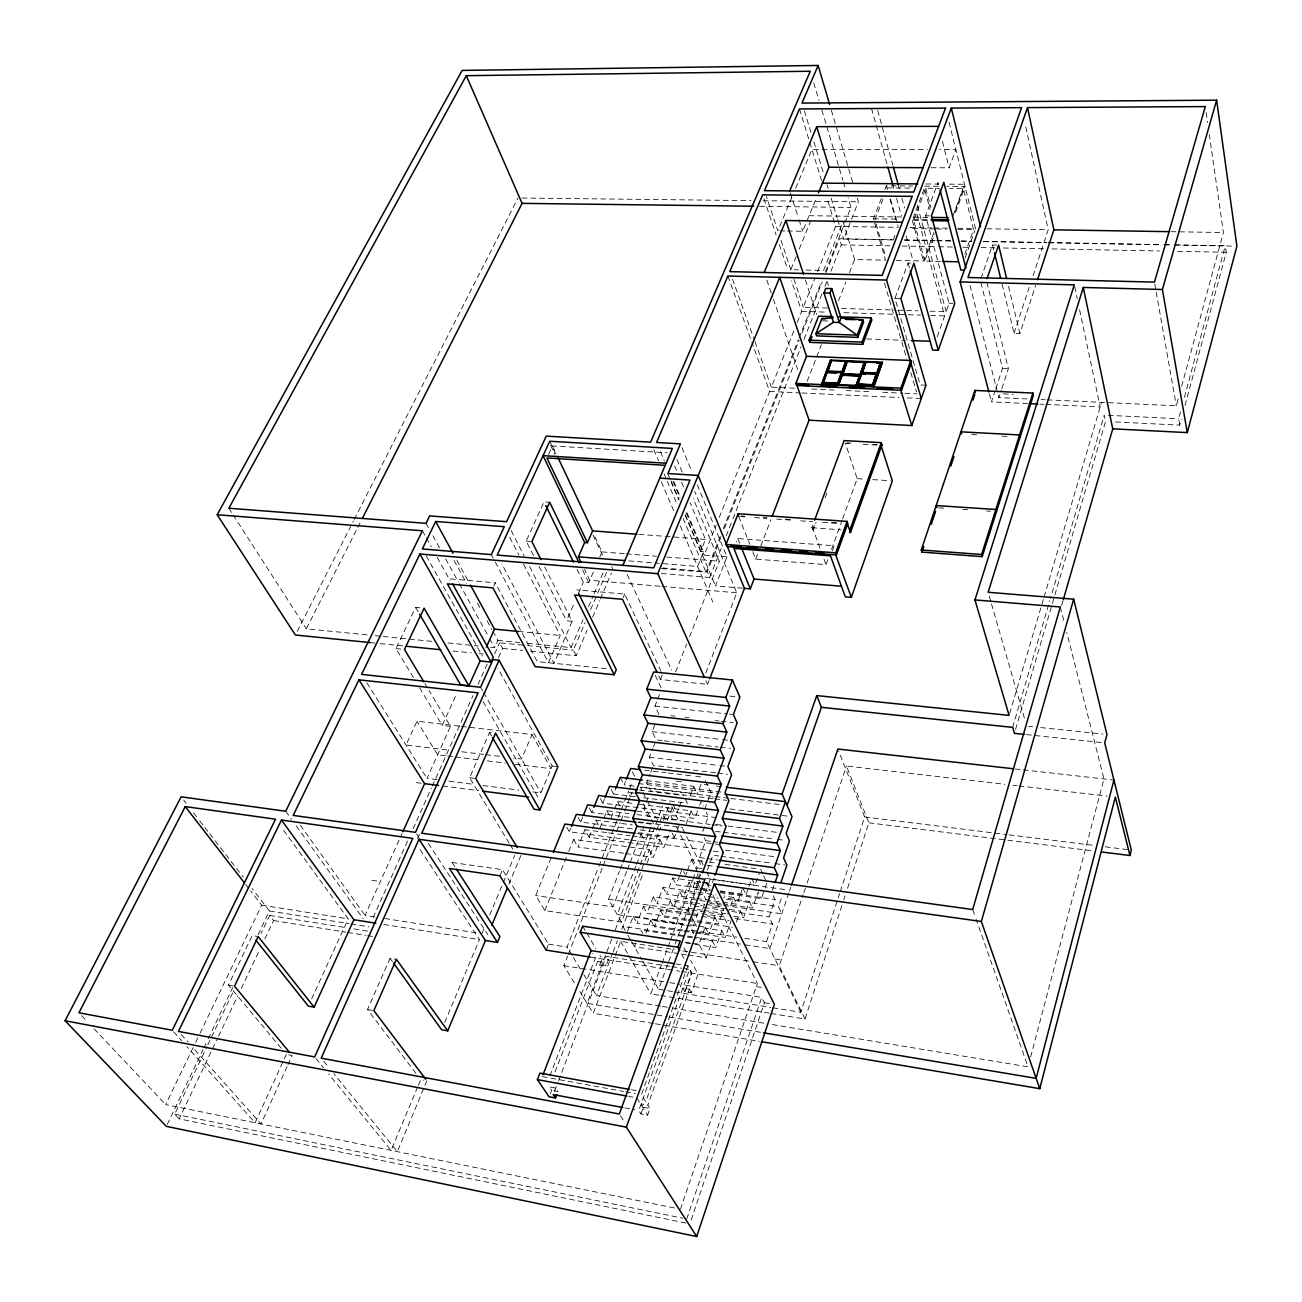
<?xml version="1.0" encoding="UTF-8"?>
<svg xmlns="http://www.w3.org/2000/svg" width="1302" height="1302" viewBox="0 0 1302 1302"><rect width="100%" height="100%" fill="white"/><g stroke="black" fill="none" stroke-linecap="round" stroke-linejoin="round"><path stroke-width="0.75" stroke-dasharray="5 3.75" d="M1030.631 1057.029L1103.95 778.938L1066.777 632.381M1115.602 421.962L1179.758 425.136L1181.337 419.228M1185.032 405.492L1226.256 252.279L1225.312 245.736L1174.55 244.809M1179.758 425.136L1178.619 418.723L1180.719 410.944M1184.397 397.338L1225.312 245.736M1047.199 399.844L1176.324 405.801L1178.44 398.005M1181.63 386.32L1223.424 232.521L1209.33 134.562M1061.569 605.642L1063.262 599.799M1015.56 729.429L1054.294 596.886M1054.864 594.933L1105.577 421.457L1104.242 415.126L1050.437 598.578M1012.663 727.379L1049.868 600.531M1009.685 713.431L1043.472 598.985M1044.058 597.048L1101.557 402.351M770.963 1013.477L805.01 1019.027L843.175 901.684M843.81 899.763L845.063 895.906M847.553 888.224L868.825 822.815L846.479 766.032L1004.981 784.309M772.753 1007.764L800.795 1012.305L839.611 893.546M840.246 891.626L864.658 816.924L838.602 750.928M1027.066 398.917L998.878 397.615L1001.254 390.356M1001.856 388.533L1008.399 368.564L986.411 280.516M1002.117 284.243L1014.063 333.328L1019.889 333.524L1035.627 285.512M1027.717 403.555L991.473 401.862L995.151 390.681M995.77 388.81L1002.524 368.32L980.325 280.369M1014.063 333.328L1029.231 287.286M1033.039 275.78L1048.208 229.754L1025.016 123.397M805.01 1019.027L779.247 965.775L803.188 894.653M803.822 892.733L806.41 885.067M807.061 883.147L846.479 766.032M686.724 1219.03L761.735 997.397L681.776 984.572M691.15 1220.039L764.42 1002.735L761.735 997.397M800.795 1012.305L766.504 941.558L772.493 924.029L769.108 916.917L775.081 899.519L771.712 892.309M723.749 905.411L781.753 913.776L778.433 906.68L781.705 897.127M680.425 1209.2L757.357 983.482L713.057 895.418M788.849 892.928L769.905 948.556L742.091 944.357M789.5 891.007L790.819 887.167M772.379 890.389L774.365 884.628M720.022 892.781L761.361 898.657L764.453 889.787M765.055 888.013L766.911 882.691L763.753 875.953M980.959 278.498L992.563 244.988L996.583 245.069M722.822 903.832L752.556 908.112L758.187 891.968L761.361 898.657M733.612 916.266L743.588 917.731L749.317 901.407L723.456 897.713M705.424 878.313L754.981 885.23L759.359 872.763M736.427 921.995L740.285 911.009L710.257 906.648M720.104 890.975L746.046 894.653L750.489 882.04M686.105 943.022L715.791 947.547L721.78 930.686L702.055 927.74M727.72 913.971L733.612 897.387L723.814 896.004M964.831 254.264L973.571 229.575L963.334 188.546L949.483 188.432M937.261 336.779L944.65 315.881L916.38 212.031M930.051 311.162L946.147 311.666L949.109 303.268L925.608 215.79L938.058 182.329L939.067 186.219M965.189 257.829L974.872 230.421M695.74 933.013L725.214 937.44L731.122 920.758M722.903 902.205L736.965 904.223L742.107 889.657M688.27 955.066L706.205 957.849L712.292 940.776L694.422 938.075M688.628 919.489L718.313 923.867L723.635 908.975M696.798 932.151L708.76 933.957L714.831 916.999L706.888 915.843M683.599 968.525L689.539 969.469L638.777 1110.492L640.909 1113.91L647.599 1115.163L649.975 1108.523L647.859 1105.089L689.376 989.146L682.834 988.104L684.819 991.685L691.346 992.742L698.002 974.108L690.516 960.16M687.944 965.775L641.43 1094.705L645.727 1101.638L691.883 973.066L687.944 965.775L676.096 963.919M706.205 957.849L699.028 944.21L705.196 927.073L687.196 924.387M640.909 1113.91L643.302 1107.286L641.17 1103.852L647.859 1105.089M684.819 991.685L691.492 973.082L689.539 969.469M752.751 551.706L755.713 559.128L826.005 564.645L828.088 558.9M831.555 549.346L841.938 520.686M842.638 518.782L857.188 478.664L845.372 443.331L851.313 443.673M953.031 215.839L964.489 184.266L946.212 184.119M955.033 211.429L963.334 188.546M832.336 550.811L834.159 545.766L737.729 538.54L736.444 541.844M702.706 909.317L704.773 903.637M712.324 882.772L714.391 877.092M955.619 212.47L965.042 186.463L946.863 186.316M693.543 933.827L691.72 930.344L697.97 913.125L696.147 909.593M706.742 871.998L710.306 879.143L704.17 896.053L705.961 899.568M699.646 887.167L696.912 881.796L699.679 874.244M940.549 261.393L924.827 261.051L934.511 234.637M672.597 991.538L658.584 989.26L674.452 945.919M675.152 944.031L677.219 938.384M677.903 936.496L702.055 870.566M690.255 914.378L688.465 910.944L699.63 880.461M707.425 870.143L712.878 855.219L718.867 856.016M703.145 864.805L699.516 857.546L705.733 840.669L704.284 837.739M658.796 995.167L650.788 993.865L661.318 965.238M662.018 963.317L669.733 942.322M670.449 940.418L692.208 881.259M692.908 879.355L697.123 867.897L680.197 834.322M708.207 891.105L692.452 888.875L695.659 880.152M696.293 878.394L698.214 873.154M896.362 260.433L923.46 261.018L935.227 228.957L908.877 228.534M820 548.158L813.327 529.865L816.11 522.33M825.159 497.885L827.258 492.237M689.735 909.854L673.769 907.527L679.709 891.463L695.626 893.742M685.601 875.546L686.903 872.047M687.554 870.289L691.46 859.759L707.263 861.924M702.803 831.457L708.304 816.566L706.14 812.09M931.109 167.73L949.142 167.812L955.863 149.616L939.653 149.584M704.984 901.261L683.192 898.12L689.035 882.235L698.914 883.635M686.284 920.351L664.199 917.08L670.237 900.854L702.266 905.492M698.165 887.866L676.21 884.758L679.514 875.904M680.165 874.13L682.15 868.808L684.738 873.87M704.707 809.112L710.892 792.479M925.966 385.246L920.205 385.001L894.93 298.37L908.047 263.053L913.939 263.183M813.327 529.865L811.813 527.717L813.913 522.037M812.578 529.8L815.361 522.281M637.02 811.195L694.78 818.405L698.979 807.191M699.679 805.32L701.062 801.576L703.259 806.101M681.971 930.946L654.45 926.812L660.586 910.391L689.979 914.72M694.78 898.168L666.657 894.132L672.695 878.004L700.72 881.942M913.011 218.508L924.387 188.22L930.067 209.557M686.105 824.101L691.069 810.853L637.427 804.034M641.951 787.124L697.4 793.992L702.283 781.005M645.938 933.013L650.772 920.091L684.315 925.104M702.169 910.244L656.957 903.653L663.076 887.346L696.375 892.098M924.827 261.051L913.695 220.429L925.771 188.22L939.605 188.351M638.273 832.727L674.403 837.511L677.007 830.627M677.658 828.902L679.595 823.743M690.158 795.734L693.706 786.343L642.032 780.012M635.881 943.022L634.481 946.749L686.284 954.757M686.659 919.196L647.078 913.337L653.278 896.85L692.729 902.546M893.139 240.138L895.223 234.669M606.651 832.58L584.907 829.683L589.122 837.251L663.939 847.342L670.53 829.911M678.521 808.851L677.073 812.66L673.232 804.945M679.237 806.963L681.402 801.267M682.85 930.067L637.02 923.183L643.334 906.517L698.946 914.671M653.311 1023.437L593.24 1013.298L620.663 941.346L674.859 949.695M625.513 853.526L653.262 857.334L659.984 839.709L632.333 836.014M667.291 820.52L672.564 806.67M627.515 931.337L633.211 916.348L685.194 924.094M611.81 938.921L587.088 1003.337L667.275 1016.732M615.244 929.937L662.685 806.296M554.473 1091.336L557.874 1082.45M558.591 1080.579L606.227 956.352L669.7 966.344M551.072 857.904L535.675 895.548L544.838 910.586L621.51 922.109L644.262 862.673M644.962 860.817L649.242 849.685L573.629 839.416L567.574 854.405M656.664 830.253L659.349 823.255M660.016 821.513L662.702 814.499L665.843 820.699M555.026 1071.904L597.585 961.429L599.717 964.994L606.016 966.003L608.327 959.932L606.227 956.352M660.439 1006.072L596.495 995.509L612.396 953.91M613.112 952.022L617.457 940.679M621.786 929.319L643.172 873.317M647.061 863.145L660.798 827.209M663.434 820.276L669.944 803.236M635.848 866.156L617.229 914.557L684.64 924.599M636.564 864.3L651.976 824.247L638.061 822.425M550.323 1093.534L551.56 1090.295L549.265 1086.893L555.71 1088.081L558.005 1091.483L551.56 1090.295M599.717 964.994L602.045 958.939L599.994 955.489M658.747 675.868L660.472 679.514L707.588 684.364L709.037 680.588M755.713 559.128L757.862 553.496M760.759 545.977L770.849 519.693M626.62 871.477L612.917 906.941L535.675 895.548M627.352 869.622L629.517 864.023M630.233 862.152L643.806 827.063M549.835 1075.973L595.453 957.833L592.866 953.503M705.814 672.971L736.769 592.784L694.715 491.359M621.51 922.109L608.555 899.259L619.475 871.184M620.191 869.329L622.372 863.714M647.94 797.931L643.839 808.493L647.924 816.403L710.046 824.443M849.49 272.639L854.6 259.505L885.539 260.188L873.479 218.769L881.291 198.62M884.855 189.474L886.271 185.812L912.523 186.023M882.968 199.173L874.944 219.859L885.555 256.364M712.812 798.598L650.691 790.884L646.606 782.86L650.023 774.12M650.707 772.363L652.758 767.122M807.142 381.323L821.399 344.721M838.537 300.746L845.828 282.013M742.547 588.195L715.53 585.916L726.955 556.865L697.188 484.621M715.579 772.786L653.441 765.364L649.372 757.243L652.79 748.569M653.474 746.827L655.508 741.619M572.278 955.701L567.021 947.059L598.188 868.125M598.92 866.253L628.606 791.079M629.338 789.207L632.3 781.688M662.213 740.578L656.192 739.878L652.139 731.643L655.541 723.033M675.657 671.865L686.642 644.067M689.572 636.645L719.339 561.227L693.152 498.357M574.394 982.782L563.831 965.645L567.542 956.221M568.274 954.333L602.419 867.604M603.168 865.716L615.781 833.654M616.53 831.766L620.24 822.343M620.989 820.455L623.951 812.92M624.7 811.032L632.121 792.186M661.335 573.466L709.736 577.47L707.263 571.627L720.706 537.775M724.433 528.368L799.135 340.31M802.113 332.775L822.278 281.997M826.021 272.59L839.464 238.738L892.261 239.698M658.942 714.424L654.906 706.075L656.94 700.948M657.624 699.239L659.658 694.112M610.915 818.242L613.877 810.804M614.609 808.949L617.555 801.511L635.441 803.773M634.041 786.148L624.13 784.927L625.578 781.265M709.736 577.47L722.447 545.343M726.19 535.887L732.18 520.767M732.928 518.88L800.974 346.918M803.969 339.366L821.904 294.008M824.898 286.456L827.144 280.776M830.888 271.337L841.352 244.874L839.464 238.738M892.309 239.942L843.647 239.063L858.392 201.81L857.237 197.92M600.124 827.665L603.119 820.13M603.868 818.258L606.878 810.739L628.882 813.571M635.49 796.726L613.551 793.96L615.765 788.426M660.472 679.514L662.506 674.371L624.667 594.07L576.851 589.904M841.531 225.295L823.548 270.458L806.198 270.051M661.465 568.6L706.01 572.245L720.283 536.326M723.277 528.758L798.403 339.741M799.151 337.853L821.692 281.134M825.452 271.695L851.003 207.425L848.09 197.692M589.122 837.251L591.873 830.399M592.556 828.69L595.99 820.13L632.251 824.882M716.377 817.591L602.793 803.155L604.291 799.428M687.13 513.021L703.503 551.755L697.612 566.435L661.253 563.506M546.156 950.118L548.533 944.162L502.491 869.703L452.103 862.477L450.785 865.488M726.955 556.865L704.17 555.075L716.214 524.983M719.225 517.464L769.628 391.446L751.84 342.247M794.611 388.208L771.354 387.133L794.269 329.829M797.231 322.44L801.674 311.357L791.437 280.793M827.535 307.988L803.301 307.239L814.596 279.035M817.607 271.516L835.656 226.385L826.9 197.969M623.528 853.266L577.942 847.016L584.907 829.683M629.224 817.379L591.824 812.513L593.191 809.112M703.503 551.755L700.606 551.527L705.472 539.402L690.06 502.588M544.838 910.586L566.809 856.277M632.202 828.869L580.659 822.05L582.743 816.891M629.192 839.806L569.283 831.766L570.699 828.284M787.417 231.007L802.732 231.268L816.24 198.327M796.14 256.592L790.786 269.677L798.5 269.856M799.2 249.105L810.674 221.047M791.795 197.513L777.847 230.845L766.373 196.423M795.668 188.253L811.927 149.388L820.048 149.388M426.877 1080.79L397.322 1151.668L333.882 1073.743M508.903 884.237L521.37 854.356M417.617 1087.089L391.088 1150.398L328.674 1074.069M418.398 1085.233L420.741 1079.635L423.817 1080.221M444.731 1022.396L479.413 939.572L418.316 846.821M481.87 933.713L484.214 928.114M489.682 915.062L514.681 855.398M532.876 791.876L540.867 792.902L552.129 765.999L497.934 668.479M623.202 597.553L624.667 594.07M499.919 875.807L502.491 869.703M530.484 651.212L576.216 655.785L587.153 630.07M592.622 617.213L599.652 600.694M600.434 598.855L611.37 573.14M461.396 726.353L532.013 734.572L521.532 759.017L513.574 758.057M527.538 643.318L571.073 647.599L582.987 619.785M588.537 606.797L593.305 595.665M594.086 593.81L603.623 571.562M576.216 655.785L573.336 650.137L585.103 622.551M590.603 609.678L596.869 594.981M597.667 593.142L607.074 571.073M544.692 566.923L572.131 621.298L554.017 663.32L501.84 563.945M577.03 569.413L583.28 582.189L588.764 582.661L593.614 571.415M599.685 557.337L602.012 551.902L594.298 535.578M523.534 564.14L560.234 635.474L548.435 662.751L494.158 559.925M572.131 621.298L566.582 620.777L574.54 602.403M578.511 593.224L583.28 582.189M415.891 1073.271L367.49 1009.538L390.079 958.288L396.378 959.314M509.212 843.191L469.599 777.75L489.536 732.505L495.59 733.205M417.47 838.716L419.96 833.166M498.503 657.656L502.637 648.429L499.577 642.846L525.487 645.401M373.137 917.536L408.096 839.855M413.092 828.756L431.401 788.052M432.231 786.213L473.017 695.577M477.997 684.478L487.16 664.118M490.528 647.208L494.581 647.615L497.836 640.389L492.97 631.503M494.581 653.946L499.577 642.846M374.911 916.933L365.016 915.387L402.041 833.54M436.984 779.654L426.991 778.384L450.525 726.37L429.025 690.483M287.091 1066.582L261.002 1123.951L193.331 1048.11M287.937 1064.743L292.136 1055.483L288.263 1054.75M450.525 726.37L442.273 725.409L456.481 694.145M533.511 555.596L526.171 541.111L544.008 501.905L549.672 502.295M286.326 1054.392L255.111 1122.763L186.983 1046.678M311.666 998.862L348.187 918.838L281.46 827.372M548.533 454.544L552.487 445.968L667.226 452.787M493.702 586.177L495.265 582.791L449.776 578.82M459.378 726.125L416.998 721.194L405.996 745.004L449.825 750.326M685.877 1223.066L179.155 1118.857L217.646 1038.068M218.508 1036.229L237.761 995.835M241.244 988.478L259.619 949.923M264.859 938.905L273.615 920.547L269.66 915.452L260.953 933.68M167.209 1124.505L203.014 1049.672M203.893 1047.85L207.392 1040.558M208.255 1038.719L232.716 987.616M258.056 934.69L269.416 910.961L252.002 888.452M413.45 677.61L395.954 648.591L415.663 607.383L420.725 607.855M179.155 1118.857L174.696 1114.121L206.937 1046.694M207.799 1044.871L233.937 990.187M281.183 1048.224L228.468 985.109L252.246 935.601L258.203 936.577M674.485 1207.996L165.679 1104.584L194.747 1044.22M195.625 1042.381L199.157 1035.057M200.036 1033.235L261.686 905.167L250.586 890.861M367.066 634.871L306.344 628.801L356.829 529.23M357.757 527.424L361.419 520.182M297.214 631.389L353.33 521.223M354.242 519.417L517.984 197.985M822.067 149.404L927.48 149.567M925.901 183.956L938.091 184.054M924.648 186.121L938.791 186.251M887.346 187.895L912.686 188.106M522.037 198.034L751.01 200.606M763.167 200.736L858.392 201.81M759.636 206.302L851.003 207.425M925.608 215.79L929.498 215.839M808.981 215.709L901.879 216.995M913.988 217.174L930.149 217.401M873.479 218.769L899.291 219.127M913.207 219.338L929.091 219.55M913.695 220.429L929.644 220.656M835.656 226.385L897.989 227.362M910.082 227.557L931.89 227.899M933.876 227.931L947.758 228.159M957.67 228.306L975.523 228.599L948.816 121.314M986.981 228.778L1048.208 229.754M1170.937 231.691L1223.424 232.521M936.594 228.973L946.326 229.136M957.995 229.315L973.571 229.575M779.768 230.877L785.497 230.975M904.451 239.926L934.917 240.479M936.935 240.512L951.16 240.772M961.315 240.951L971.471 241.13M983.645 241.358L1046.613 242.498M1048.631 242.53L1162.361 244.597M1164.395 244.63L1172.516 244.776M904.467 240.17L934.869 240.724M936.903 240.756L951.095 241.016M961.218 241.195L971.357 241.375M983.515 241.602L1046.352 242.742M1048.387 242.774L1161.905 244.841M1163.923 244.874L1172.028 245.02M1174.062 245.053L1232.848 246.127M841.352 244.874L889.966 245.818M902.123 246.045L936.561 246.713M938.596 246.745L952.771 247.022M962.91 247.217L968.981 247.331M981.138 247.559L995.314 247.836M1003.419 247.998L1043.944 248.78M1052.032 248.926L1159.415 250.993M1177.643 251.335L1226.256 252.279M894.93 298.37L900.87 298.532M949.109 303.268L952.869 303.366M841.531 308.428L895.857 310.104M897.859 310.169L917.975 310.804M801.674 311.357L825.826 312.122M843.956 312.692L898.331 314.417M900.349 314.482L906.387 314.677M908.405 314.742L920.481 315.117M930.556 315.442L944.65 315.881M822.604 320.797L828.463 320.992M866.774 338.943L905.248 340.343M1002.524 368.32L1008.399 368.564M1003.419 393.871L1013.412 394.327M811.83 389.005L834.094 390.03M846.235 390.584L870.533 391.707M882.675 392.26L902.904 393.204M904.939 393.285L917.08 393.855M1041.161 399.568L1045.18 399.747M769.628 391.446L799.949 392.878M801.983 392.976L899.031 397.517M907.12 397.907L921.279 398.558M1039.793 404.125L1043.813 404.32M1045.832 404.401L1100.19 406.956L1079.309 308.476M1108.262 415.322L1178.619 418.723M971.65 434.526L979.739 434.966M1001.938 436.137L1010.027 436.561M846.87 442.826L850.906 443.054M873.137 444.291L877.19 444.519M863.193 444.34L877.06 445.105M857.188 478.664L865 479.136M872.812 479.624L890.373 480.715M938.823 507.796L944.78 508.203M962.683 509.391L968.639 509.782M986.525 510.986L990.513 511.247M740.968 515.983L744.988 516.259M763.135 517.545L767.155 517.822M785.301 519.107L791.339 519.531M831.652 522.379L837.707 522.802M740.708 516.585L744.711 516.861M754.721 517.578L766.732 518.424M776.741 519.124L790.753 520.116M800.746 520.833L812.757 521.679M822.766 522.379L838.781 523.518M811.813 527.717L841.157 529.833M638.957 534.373L663.157 536.196M665.159 536.359L705.472 539.402M526.171 541.111L531.883 541.551M602.012 551.902L624.276 553.675M626.295 553.838L656.631 556.247M666.754 557.044L719.339 561.227M628.915 560.885L659.235 563.343M662.783 567.997L707.263 571.627M659.837 586.226L589.79 580.269L584.549 569.446M661.839 586.405L736.769 592.784M518.408 631.454L560.234 635.474M497.836 640.389L519.612 642.537M527.489 645.597L573.336 650.137M375.155 635.685L381.242 636.287M383.26 636.499L433.859 641.544M448.034 642.96L472.317 645.401M474.351 645.597L478.387 646.004M502.637 648.429L522.525 650.414M370.11 642.586L378.198 643.4M380.217 643.611L404.45 646.069M452.933 650.984L471.112 652.823M479.201 653.653L483.237 654.06M606.244 668.642L537.303 661.628L495.265 582.791M395.954 648.591L404.466 649.454M1028.71 726.304L1032.714 726.728M1040.754 727.574L1102.94 734.068M729.869 696.114L739.894 697.156M1026.432 734.605L1104.714 742.889M654.906 706.075L727.362 713.903M729.364 714.114L733.4 714.554M670.969 715.742L674.989 716.181M685.015 717.272L689.018 717.711M715.075 720.576L719.095 721.015M721.096 721.227L733.124 722.545M1015.202 768.961L1021.24 769.645M1023.258 769.873L1113.942 780.061M652.139 731.643L720.559 739.373M722.577 739.601L728.615 740.285M664.215 740.805L676.243 742.173M678.244 742.417L690.272 743.784M698.295 744.711L704.301 745.395M706.319 745.623L718.346 747.006M720.348 747.234L730.373 748.373M1013.005 785.236L1017.025 785.708M1019.027 785.936L1107.318 796.108M649.372 757.243L717.793 765.316M719.794 765.543L725.832 766.26M717.581 773.03L727.606 774.234M644.474 770.149L666.185 772.77M668.154 773.014L693.803 776.106M695.773 776.35L703.666 777.294M461.771 751.775L483.677 754.428M485.679 754.672L499.626 756.364M552.129 765.999L557.94 766.699M676.422 781.151L682.394 781.884M704.333 784.553L708.321 785.041M716.312 786.017L724.286 786.994M445.626 755.762L437.667 754.786L416.998 721.194M447.611 756.006L453.568 756.739M455.554 756.983L479.429 759.912M487.371 760.873L505.274 763.07M515.218 764.29L551.006 768.668L532.013 734.572M646.606 782.86L723.049 792.251M638.371 783.544L718.948 793.471M728.778 798.224L640.291 787.254L642.065 790.737M730.78 798.468L781.07 804.701M864.658 816.924L1007.016 834.615M1009.017 834.859L1093.224 845.323M1105.252 846.821L1129.322 849.815M714.814 798.858L726.841 800.356M639.542 790.086L683.55 795.571M633.976 793.178L628.052 792.446L630.396 796.922M868.825 822.815L1091.792 850.743M643.465 797.719L687.326 803.236L684.315 797.101M729.983 808.916L788.003 816.224M469.599 777.75L475.702 778.531M448.962 781.184L474.937 784.504M482.928 785.513L518.896 790.102M416.249 782.6L421.815 783.316M442.599 785.985L478.599 790.623M715.905 824.475L725.93 825.777M727.948 826.038L778.14 832.515M636.89 814.613L680.897 820.293M712.064 824.703L722.073 825.989M715.433 831.294L721.438 832.076M723.424 832.336L775.439 839.123M777.44 839.383L785.448 840.425M638.826 821.887L644.815 822.669M646.801 822.929L670.725 826.054M672.727 826.314L682.687 827.616M640.145 829.911L655.996 832.011M705.733 840.669L717.809 842.28M637.052 833.622L713.463 843.777M715.482 844.054L719.501 844.575M608.62 832.857L630.347 835.754M725.377 850.125L775.569 856.83M631.193 840.083L711.299 850.824M713.301 851.101L723.31 852.452M720.869 856.293L772.883 863.324M774.885 863.584L784.878 864.935M699.516 857.546L705.424 858.343M707.393 858.62L717.239 859.955M709.232 862.201L715.156 862.998M725.035 864.349L758.627 868.939M707.181 865.358L715.237 866.465M697.123 867.897L702.755 868.678M710.306 879.143L784.325 889.478L782.665 885.881M702.722 882.219L710.729 883.342M696.912 881.796L700.85 882.349M702.82 882.626L710.697 883.732M706.823 884.742L710.778 885.295M700.15 888.159L710.127 889.559M700.557 888.957L710.371 890.34M720.169 891.74L775.081 899.519M698.344 892.375L715.97 894.881M697.612 894.018L705.57 895.158M708.19 896.622L718.216 898.071M726.256 899.21L778.433 906.68M696.798 898.461L720.901 901.912M706.97 901.554L720.836 903.539M709.753 903.376L721.747 905.118M694.715 902.839L704.577 904.272M706.547 904.548L722.317 906.827M694.324 906.062L702.185 907.201M704.154 907.494L723.847 910.342M731.708 911.481L769.108 916.917M704.138 910.521L725.751 913.678M691.72 910.147L725.637 915.094M608.555 899.259L688.465 910.944M701.892 913.695L727.395 917.422M735.239 918.577L772.493 924.029M691.932 914.997L699.776 916.152M701.729 916.445L729.153 920.465M688.286 920.66L732.473 927.203M686.284 925.397L694.178 926.568M371.819 880.298L380.314 881.568M691.72 930.344L736.981 937.131M744.858 938.303L766.504 941.558M684.852 930.36L694.812 931.858M683.941 931.239L693.771 932.72M692.436 936.854L622.926 926.357L626.88 933.339M694.422 937.163L740.48 944.113M692.436 937.782L640.812 929.97L642.683 933.339M684.982 942.062L690.988 942.99M693.006 943.299L699.028 944.21M774.934 958.972L781.216 959.932M682.899 950.932L751.14 961.446M753.142 961.755L779.247 965.775M384.822 918.496L475.93 932.769M548.533 944.162L567.021 947.059M671.686 966.654L681.613 968.216M261.686 905.167L348.187 918.838M383.764 924.453L479.413 939.572M589.985 957.035L679.644 971.211M681.646 971.52L757.357 983.482M597.585 961.429L603.9 962.422L606.016 966.003M756.283 986.623L762.305 987.567M269.416 910.961L349.066 923.623M351.052 923.932L368.987 926.78M269.66 915.452L345.876 927.626M353.9 928.912L369.947 931.483M563.831 965.645L667.78 982.326M669.781 982.652L679.774 984.247M273.615 920.547L345.648 932.134M347.65 932.444L365.65 935.341M367.652 935.666L373.658 936.626M764.42 1002.735L770.393 1003.712M674.599 991.864L770.751 1007.439M660.798 995.493L768.961 1013.151M662.425 1006.413L670.416 1007.732M672.418 1008.057L764.323 1023.242M772.314 1024.56L1028.043 1066.826L976.061 919.131M669.277 1017.057L761.507 1032.47M655.313 1023.779L759.44 1041.356M228.468 985.109L232.977 985.891M367.49 1009.538L373.853 1010.645M631.324 1089.758L637.28 1090.848M542.283 1076.575L623.577 1091.45M625.562 1091.808L635.49 1093.615M628.899 1096.447L632.87 1097.163M643.302 1107.286L649.975 1108.523M624.846 1107.904L634.79 1109.743M174.696 1114.121L682.753 1218.216M81.684 1015.69L87.185 1021.517M94.069 1028.808L165.679 1104.584M173.622 1031.754L181.629 1040.705M181.141 1034.455L187.911 1042.039M315.947 1058.493L323.58 1067.835M323.726 1061.276L328.804 1067.51M245.655 884.497L249.366 889.266M183.631 800.03L186.121 803.253M193.575 812.904L198.539 819.332M199.792 820.927L203.519 825.761M204.756 827.372L208.499 832.19M209.736 833.801L243.295 877.206M285.724 811.244L291.583 819.381M296.27 825.891L363.112 918.642M390.079 958.288L392.423 961.527M300.29 825.24L365.016 915.387M416.575 834.029L418.788 837.414M428.358 843.354L487.859 934.641M452.103 862.477L455.358 867.523M620.403 1115.7L624.765 1122.503M228.859 508.236L232.13 513.33M233.221 515.039L306.344 628.801M366.936 682.915L426.991 778.384M636.857 1097.895L647.599 1115.163M579.683 991.343L593.24 1013.298M573.336 957.442L582.808 973.017M583.866 974.742L596.495 995.509M510.254 844.917L513.379 850.092M419.618 687.847L442.273 725.409M424.94 683.648L428 688.774M582.645 926.145L585.705 931.321M586.73 933.046L595.909 948.588M489.536 732.505L491.57 735.988M415.663 607.383L418.658 612.558M483.123 701.632L538.589 798.321M620.663 941.346L627.694 953.601M628.703 955.359L650.788 993.865M480.584 687.261L482.603 690.776M483.612 692.534L540.867 792.902M566.663 827.128L569.283 831.766M573.629 839.416L577.942 847.016M627.873 935.096L630.835 940.337M631.6 941.672L641.74 959.558M642.732 961.299L658.584 989.26M426.291 555.987L482.342 656.029M422.385 530.76L425.347 536.082M426.324 537.856L431.255 546.726M437.163 557.354L449.971 580.415M578.088 817.428L580.659 822.05M633.211 916.348L637.02 923.183M426.014 523.323L428.96 528.645M432.882 535.74L439.734 548.175M445.61 558.835L458.337 581.913M459.329 583.687L488.706 636.971M489.682 638.745L494.581 647.615M689.376 989.146L691.346 992.742M453.991 560.365L466.653 583.491M477.378 603.054L480.292 608.376M487.111 620.826L491.993 629.729M589.301 807.924L591.824 812.513M595.99 820.13L598.464 824.638M643.334 906.517L647.078 913.337M650.772 920.091L654.45 926.812M456.888 560.316L469.42 583.263M681.581 953.992L684.315 959.037M600.32 798.565L602.793 803.155M606.878 810.739L609.303 815.231M653.278 896.85L656.957 903.653M660.586 910.391L664.199 917.08M683.973 947.97L686.772 953.194M611.143 789.386L613.551 793.96M617.555 801.511L620.728 807.5M663.076 887.346L666.657 894.132M670.237 900.854L673.769 907.527M491.342 554.603L493.214 558.151M641.056 834.159L645.174 841.955M649.242 849.685L653.262 857.334M620.175 777.343L624.13 784.927M672.695 878.004L676.21 884.758M679.709 891.463L683.192 898.12M691.15 916.087L696.537 926.373M659.984 839.709L663.939 847.342M705.196 927.073L708.76 933.957M712.292 940.776L715.791 947.547M643.302 803.871L654.955 826.444M632.365 771.842L634.953 776.855M642.96 792.462L646.524 799.412M647.419 801.153L656.338 818.519M689.035 882.235L692.452 888.875M509.782 537.4L518.945 555.222M511.214 530.663L524.104 555.856M529.637 566.647L571.073 647.599M672.076 832.954L674.403 837.511M714.831 916.999L718.313 923.867M721.78 930.686L725.214 937.44M539.028 566.451L566.582 620.777M666.819 807.81L673.053 820.179M676.617 827.242L679.302 832.548M691.46 859.759L696.521 869.817M706.726 882.837L709.444 888.241M671.767 806.866L679.058 821.416M682.704 828.69L701.843 866.855M691.069 810.853L694.78 818.405M733.612 897.387L736.965 904.223M740.285 911.009L743.588 917.731M582.547 569.869L588.764 582.661M693.706 786.343L697.4 793.992M742.758 887.834L746.046 894.653M749.317 901.407L752.556 908.112M655.231 675.38L661.693 688.97M705.277 780.663L713.252 797.442M751.759 878.443L754.981 885.23M550.551 445.284L554.88 454.431M592.947 534.878L603.331 556.817M611.582 566.598L612.933 569.462M552.487 445.968L555.905 453.194M549.721 441.248L555.726 453.942M760.596 869.199L762.972 874.26M627.173 574.524L671.637 670.058M705.928 680.669L707.588 684.364M661.351 481.821L674.192 511.8M680.279 525.975L712.878 602.045M653.799 449.597L658.535 460.745M664.085 473.749L666.445 479.331M667.242 481.187L676.731 503.483M683.062 518.342L706.01 572.245M671.083 481.024L679.026 499.756M685.373 514.746L715.53 585.916M667.91 474.416L670.253 479.917M671.035 481.756L678.814 500.114M685.031 514.811L700.606 551.527M673.883 481.659L680.116 496.42M660.456 451.729L664.362 460.957M672.955 481.252L679.97 497.869M686.219 512.63L704.17 555.075M674.631 465.79L676.942 471.308M681.581 482.358L683.892 487.876M676.959 459.525L682.362 472.463M681.923 447.579L691.834 471.666M737.729 538.54L739.959 544.057M738.706 516.438L749.789 544.285M824.003 559.144L826.005 564.645M732.505 279.214L754.314 339.806M754.997 341.694L771.354 387.133M727.899 276.008L751.156 340.359M972.692 909.545L975.377 917.21M766.813 280.093L772.737 297.247M773.388 299.151L797.719 369.605M763.965 198.653L776.106 234.946M779.296 244.499L787.612 269.335M781.021 240.365L791.209 270.946M793.911 279.067L803.301 307.239M805.385 279.914L816.712 314.4M790.33 192.842L798.386 217.808M799.021 219.729L802.732 231.268M827.161 281.802L828.381 285.577M799.477 108.961L822.327 183.143M804.376 110.849L810.918 132.218M813.896 141.934L823.417 173.02M826.998 184.672L828.186 188.562M831.164 198.262L837.105 217.694M837.707 219.631L843.647 239.063M843.029 221.535L854.6 259.505M813.75 82.921L818.991 100.433M821.904 110.149L842.85 180.181M843.436 182.134L845.177 187.96M831.36 110.263L853.217 184.282M884.481 283.169L906.778 358.896M910.782 372.486L916.51 391.902M989.26 596.137L990.936 601.963M991.489 603.9L1025.032 720.283M890.601 199.466L898.201 226.45M886.271 185.812L887.346 189.587M889.998 199.027L895.857 219.81M908.047 263.053L909.691 268.847M871.526 108.538L887.297 165.077M892.733 184.575L893.823 188.481M896.541 198.23L901.44 215.774M906.143 235.922L913.239 261.328M877.694 110.458L892.798 165.11M898.201 184.624L899.291 188.53M901.977 198.278L904.678 208.043M912.295 220.396L923.46 261.018M917.454 205.797L946.147 311.666M925.771 188.22L930.914 207.636M989.422 394.001L991.473 401.862M969.974 285.382L998.878 397.615M942.436 141.43L949.142 167.812M1060.333 606.976L1064.304 622.616M992.563 244.988L993.996 250.879M1008.529 286.359L1019.889 333.524M1074.72 286.814L1077.226 298.63M1154.809 284.113L1155.867 290.086M1156.209 292.087L1176.324 405.801M1206.173 112.558L1207.605 122.567"/><path stroke-width="1.5" d="M1101.834 851.996L1129.957 855.512L1131.324 850.06L1104.714 742.889L1106.96 734.491L1073.678 599.197L988.137 592.264L1083.297 287.449L1162.393 289.5L1216.621 100.189L801.999 103.086L818.128 65.458L462.145 70.422L217.174 514.746L295.375 635.002L370.11 642.586M761.442 1041.698L1039.761 1088.667L1115.342 797.036L1129.957 855.512M1113.942 780.061L1036.148 1078.349L763.509 1032.795M1083.297 287.449L1112.754 428.83L1187.294 432.606L1236.9 246.192L1216.621 100.189M1039.761 1088.667L981.35 921.49L1073.678 599.197M1063.262 599.799L1112.754 428.83M781.021 882.284L786.88 865.212L783.592 857.904L789.451 840.962L786.164 833.557L792.007 816.728L782.128 794.041L816.761 695.593L1009.099 715.384L974.954 599.929L1074.296 284.845L960.127 281.932L988.902 392.032M982.196 556.621L981.594 554.489L1032.877 393.058L974.872 390.437L921.263 549.997L921.914 552.113L982.196 556.621L1033.397 395.238L1032.877 393.058M1037.515 279.751L1053.871 229.836L1027.506 107.61L1205.31 106.569L1154.451 282.111L967.956 277.505L1027.506 107.61M217.174 514.746L422.385 530.76L285.724 811.244L181.141 796.824L65.1 1020.735L166.331 1126.344L696.684 1236.542L774.365 1004.347L714.31 883.977L981.35 921.49M921.914 552.113L923.785 546.547M931.239 524.332L935.585 511.377M950.786 466.116L953.943 456.66M972.919 400.137L974.824 394.49M791.47 885.246L837.87 749.041L1013.184 768.733M775.032 882.707L777.685 875.025L774.316 867.702L780.272 850.548L776.92 843.126L782.86 826.103L779.524 818.567L785.448 801.658L725.002 794.22M987.046 278.644L998.601 245.101L1006.641 278.498M787.092 805.45L821.383 707.312L816.761 695.593M960.127 281.932L1021.565 107.643L951.306 108.066L886.532 280.06L921.279 398.558M886.532 280.06L727.899 276.008L656.55 442.501L680.393 443.868L667.91 473.537L698.214 475.458L744.467 588.358L750.294 588.846L733.856 548.435L830.497 555.856L845.291 596.837L851.329 597.341L892.326 480.845L881.015 445.333L881.975 444.779L850.466 532.534L847.553 524.136M808.835 385.506L796.824 384.969L809.079 420.204L911.791 425.526L925.966 385.246L900.87 298.532L913.939 263.183L938.27 350.287L932.558 350.059L910.228 270.783M938.27 350.287L954.757 303.431L931.435 215.872L943.836 182.361L965.938 268.261M806.524 356.292L795.864 383.423L796.596 385.522L901.521 390.307L911.465 362.623L910.83 360.475L806.524 356.292L779.735 277.342L657.787 573.694L704.268 676.975M836.454 554.929L847.781 523.518L847.049 521.402L738.12 513.753L725.995 544.464L726.841 546.531L836.454 554.929L835.705 552.829L847.049 521.402M850.466 532.534L849.75 530.451L881.291 442.647L844.135 440.597L814.629 520.149M901.521 390.307L900.886 388.159L910.83 360.475M849.701 532.485L851.752 526.805M853.787 521.125L880.331 447.221M900.789 390.274L911.791 425.526M901.635 387.898L910.082 364.397M715.075 875.188L723.31 852.452L719.501 844.575L726.093 826.51L722.284 818.535L728.843 800.6L725.068 792.511L731.61 774.706L727.851 766.504L734.377 748.829L730.617 740.512L737.144 722.984L733.4 714.554L739.894 697.156L732.408 679.986L653.62 671.978L646.736 689.149L650.837 697.644L643.937 714.944L648.054 723.326L641.137 740.773L645.271 749.041L638.338 766.601L642.488 774.771L635.539 792.479L639.705 800.518L632.739 818.356L636.922 826.298L623.105 861.843M696.684 1236.542L626.36 1127.141L714.31 883.977M835.672 554.864L851.329 597.341M836.584 552.341L846.105 525.975M702.413 872.845L715.661 836.649L711.771 828.642L718.46 810.479L714.586 802.357L721.243 784.341L717.402 776.09L724.042 758.22L720.201 749.854L726.825 732.115L723.017 723.635L729.625 706.042L725.816 697.449L732.408 679.986M679.758 950.623L677.935 947.254L680.23 940.988L582.645 926.145L580.236 932.265L591.157 950.606L674.127 963.61M882.431 362.2L873.691 386.938L882.431 362.2L830.595 360.101L821.562 384.578L830.595 360.101M872.486 385.197L876.165 374.211L861.631 373.593L857.741 384.009L872.486 385.197L876.165 374.211M862.217 373.007L865.911 362.135L862.217 373.007L876.751 373.625L880.412 362.721L847.179 361.37L842.703 374.162L860.036 374.911L864.463 362.07L860.036 374.911M876.751 373.625L880.412 362.721M873.528 386.401L856.032 385.604L859.532 375.773L842.182 375.009L838.651 384.822L821.383 384.041M856.032 385.604L859.532 375.773M857.904 384.546L861.631 373.593M832.727 316.614L818.551 316.158L809.079 340.18L809.828 342.377L862.721 344.363L862.022 342.133L871.168 317.867L838.797 316.809M862.721 344.363L871.852 320.08L871.168 317.867M837.642 383.634L841.401 372.73L827.047 372.112L823.076 382.462L837.642 383.634L841.401 372.73M842.003 372.144L845.747 361.321L842.003 372.144L827.649 371.526L831.425 360.735L827.649 371.526M838.651 384.822L842.182 375.009M842.703 374.162L846.691 363.649M857.806 337.381L863.584 322.147L862.884 319.934L841.059 317.997L831.718 288.588L825.761 288.426L823.987 292.95L833.443 322.294L839.318 322.489L857.107 335.151L857.806 337.381L816.679 335.883L815.947 333.686L821.887 318.583L833.28 317.916M629.338 1089.4L539.923 1073.108L537.384 1079.635L549.07 1096.772L555.531 1097.977L556.768 1094.738M750.294 588.846L754.053 579.032L742.189 549.59M823.255 382.983L827.047 372.112M709.753 678.716L744.467 588.358M772.298 515.95L809.079 420.204M841.059 317.997L839.318 322.489L829.927 293.113L831.718 288.588M543.015 1074.703L591.157 950.606M738.706 516.438L738.12 513.753M809.828 342.377L812.009 336.827M626.311 779.442L630.656 768.489L640.519 769.677M615.765 788.426L620.175 777.343L642.032 780.012M605.039 797.556L609.515 786.343L637.541 789.842M593.875 807.419L598.676 795.522L638.973 800.616M583.442 815.166L587.625 804.848L635.034 810.951M571.415 826.542L576.363 814.352L636.06 822.164M553.366 852.257L564.905 824.036L635.05 833.361M818.502 192.842L829 167.226L816.696 126.668L938.612 126.359M657.787 573.694L419.911 554.017L480.113 660.96L491.017 662.083L447.4 583.866L492.921 587.869L535.122 666.608L614.186 674.745L616.285 669.667L578.641 593.533M419.032 839.269L704.919 879.241L619.313 1114.007L321.187 1058.152L419.032 839.269L485.418 940.516L497.445 942.42L499.887 936.529L456.449 869.215M393.595 963.154L441.638 1029.752L447.725 1030.826L485.418 940.516M491.765 925.315L507.341 887.964M492.579 737.729L534.015 809.242L539.874 810.007L557.94 766.699L499.073 660.228L493.002 659.609L480.584 687.261L361.565 674.387L419.911 554.017M764.193 272.476L785.871 220.51L902.319 222.251M789.712 190.922L816.696 126.668M622.893 565.345L672.337 448.425L549.721 441.248L497.185 555.075L653.75 567.867L690.044 480.096L659.772 478.143M581.034 562.236L578.413 556.817L584.663 542.511L543.064 455.651L666.087 463.219M584.663 542.511L587.43 542.722L592.605 530.874L557.614 456.807M499.073 660.228L421.75 833.215L972.692 909.545L1060.333 606.976L974.954 599.929M491.017 662.083L493.246 657.136L452.673 584.045M402.871 831.701L424.598 783.674L358.929 679.823L293.227 815.41L415.468 832.336L478.094 692.827L358.929 679.823M419.667 614.284L460.664 684.933L468.866 685.828L480.113 660.96M486.395 647.061L494.5 629.143L470.396 585.021M255.973 940.304L308.346 1006.137L314.124 1007.162L353.884 919.733L281.444 820.032L178.439 1031.412L314.661 1056.931L412.75 838.39L281.444 820.032M435.665 521.484L422.353 548.972L491.342 554.603L504.281 526.692L435.665 521.484L453.031 553.252M362.347 518.375L522.086 203.372L466.295 75.679L810.267 71.252L650.626 442.159L546.238 436.137L506.608 521.679L429.627 515.901L426.014 523.323L228.859 508.236L466.295 75.679M185.258 806.589L78.917 1012.777L172.287 1030.273L275.503 819.202L185.258 806.589L244.434 882.902M833.443 322.294L815.947 333.686L857.107 335.151L862.884 319.934L858.978 319.804M829 167.226L923.102 167.681M822.327 183.143L917.78 183.891M522.086 203.372L753.549 206.221M932.167 217.418L948.328 217.646M931.076 219.582L948.946 219.843M931.63 220.689L947.596 220.917M1053.871 229.836L1168.919 231.658M942.502 261.442L958.207 261.783M964.57 270.165L960.843 270.084L940.077 190.125M823.987 292.95L829.927 293.113M821.887 318.583L825.793 318.713M845.307 319.348L855.072 319.674M911.319 340.571L929.53 341.222M809.079 340.18L862.022 342.133M830.774 360.638L846.723 361.272M864.626 362.607L847.179 361.37M876.946 363.112L880.575 363.258M827.47 371.005L841.824 371.607M862.054 372.47L876.588 373.088M827.226 372.649L836.193 373.039M861.794 374.13L865.439 374.292M842.524 373.625L859.857 374.374M842.28 375.285L859.613 376.034M823.076 382.462L837.463 383.097M857.741 384.009L872.324 384.66M838.569 384.562L855.951 385.343M795.864 383.423L900.886 388.159M820.862 386.059L836.893 386.792M848.904 387.329L864.935 388.061M876.946 388.614L892.977 389.331M1029.719 403.653L1037.775 404.027M664.02 465.237L546.954 457.978L587.43 542.722M921.263 549.997L981.594 554.489M592.605 530.874L636.938 534.227M725.995 544.464L835.705 552.829M731.122 546.222L741.196 547.003M747.234 547.458L757.308 548.223M765.381 548.842L773.437 549.46M781.493 550.079L791.567 550.844M799.64 551.462L807.696 552.081M815.752 552.699L823.808 553.301M578.413 556.817L624.879 560.56M754.053 579.032L840.75 586.16M494.5 629.143L518.408 631.454M406.468 646.264L440.825 649.747M821.383 707.312L1012.663 727.379L1014.421 733.319L1024.43 734.393M646.736 689.149L725.816 697.449M650.837 697.644L729.625 706.042M643.937 714.944L723.017 723.635M648.054 723.326L726.825 732.115M641.137 740.773L720.201 749.854M645.271 749.041L724.042 758.22M638.338 766.601L717.402 776.09M642.488 774.771L721.243 784.341M726.272 787.238L782.128 794.041M635.539 792.479L714.586 802.357M639.705 800.518L718.46 810.479M724.4 811.602L779.524 818.567M722.415 818.372L782.86 826.103M424.598 783.674L438.595 785.48M482.586 791.128L528.596 797.036M632.739 818.356L711.771 828.642M721.796 835.9L776.92 843.126M636.922 826.298L715.661 836.649M719.827 842.54L780.272 850.548M719.209 860.215L774.316 867.702M717.239 866.741L777.685 875.025M580.236 932.265L677.935 947.254M353.884 919.733L375.806 923.199M589.985 957.035L546.156 950.118L499.919 875.807L449.467 868.499L497.445 942.42M537.384 1079.635L626.897 1096.072M622.861 1107.53L553.22 1094.591L555.531 1097.977M65.1 1020.735L626.36 1127.141M289.581 1052.407L234.49 986.167L258.203 936.577L314.124 1007.162M425.673 1079.195L373.853 1010.645L396.378 959.314L447.725 1030.826M517.22 847.456L475.702 778.531L495.59 733.205L539.874 810.007M423.915 681.923L404.466 649.454L424.11 608.164L468.866 685.828M541.03 559.681L531.883 541.551L549.672 502.295L578.999 562.578M614.186 674.745L574.605 595.079L622.486 599.294L657.022 672.223M545.782 505.55L573.466 562.122M785.871 220.51L803.497 274.169M881.291 442.647L881.975 444.779M936.838 507.666L936.187 505.55L995.884 509.505L996.469 511.637M818.128 65.458L829.634 104.42M887.834 167.03L892.733 184.575M961.56 433.989L960.957 431.841L1019.58 434.933L1020.117 437.098M893.351 167.063L898.201 184.624M974.872 390.437L975.442 392.602M951.306 108.066L980.569 226.743M994.484 252.848L1000.685 278.351M1162.393 289.5L1187.294 432.606M912.116 196.358L882.203 275.389L729.771 271.63L762.679 194.844L912.116 196.358M945.529 108.099L913.744 192.078L764.469 190.678L799.477 108.961L945.529 108.099"/></g></svg>
